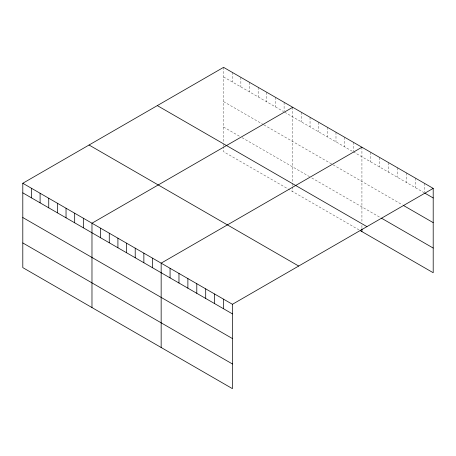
<?xml version="1.0" encoding="UTF-8"?>
<svg xmlns="http://www.w3.org/2000/svg" width="456" height="456" viewBox="0 0 456 456"><rect width="100%" height="100%" fill="white"/><g stroke="black" fill="none" stroke-linecap="round" stroke-linejoin="round"><path stroke-width="0.34" stroke-dasharray="2.28 1.71" d="M223.571 67.351L223.571 142.796M223.571 76.939L283.524 111.555M284.681 112.216L352.129 151.158M353.28 151.825L424.291 192.825M223.571 101.614L263.351 124.579M263.927 124.91L332.527 164.513M333.102 164.85L402.317 204.807M223.571 127.03L239.713 136.35M242.022 137.683L309.47 176.626M311.773 177.954L380.931 217.882M359.043 229.921L223.571 151.705L223.571 146.906M424.291 183.238L424.291 192.136M415.382 178.091L415.382 187.678M406.473 172.949L406.473 182.537M397.564 167.802L397.564 177.39M388.654 162.661L388.654 172.248M379.745 157.519L379.745 167.107M370.836 152.372L370.836 161.96M361.927 147.231L361.927 221.986M361.927 225.418L361.927 228.844M353.28 142.238L353.28 151.141M344.633 137.245L344.633 146.832M335.986 132.251L335.986 141.839M327.34 127.258L327.34 136.846M318.693 122.271L318.693 131.852M310.046 117.277L310.046 126.865M301.399 112.284L301.399 121.872M292.752 107.291L292.752 182.736M292.752 183.42L292.752 186.162M292.752 186.846L292.752 191.645M284.105 102.298L284.105 111.201M275.452 97.305L275.452 106.892M266.806 92.311L266.806 101.899M258.159 87.324L258.159 96.911M249.512 82.331L249.512 91.918M240.865 77.338L240.865 86.925M232.218 72.344L232.218 81.932M223.571 144.164L223.571 146.222"/><path stroke-width="0.68" d="M433.2 188.379L232.429 304.294L232.429 388.649L22.8 267.621L22.8 183.266L223.571 67.351L433.2 188.379L433.2 272.734L360.194 230.588M292.752 107.291L91.975 223.206L91.975 307.561M361.927 147.231L161.156 263.146L161.156 347.5M424.884 193.167L433.2 197.967M403.503 205.496L433.2 222.642M381.529 218.225L433.2 248.058M157.32 105.604L366.943 226.632M89.057 145.014L298.68 266.042M22.8 183.266L232.429 304.294M22.8 192.854L232.429 313.882M22.8 217.529L232.429 338.551M22.8 242.945L232.429 363.973M361.927 228.844L361.927 231.585M223.52 299.153L223.52 308.74M214.611 294.006L214.611 303.593M205.702 288.865L205.702 298.452M196.792 283.717L196.792 293.305M187.883 278.576L187.883 288.163M178.974 273.435L178.974 283.022M170.065 268.288L170.065 277.875M152.509 258.153L152.509 267.74M143.862 253.16L143.862 262.747M135.215 248.167L135.215 257.754M126.563 243.173L126.563 252.761M117.916 238.186L117.916 247.768M109.269 233.193L109.269 242.78M100.622 228.2L100.622 237.787M83.328 218.213L83.328 227.8M74.681 213.22L74.681 222.807M66.034 208.227L66.034 217.814M57.388 203.239L57.388 212.821M48.741 198.246L48.741 207.833M40.094 193.253L40.094 202.84M31.447 188.26L31.447 197.847"/></g></svg>
